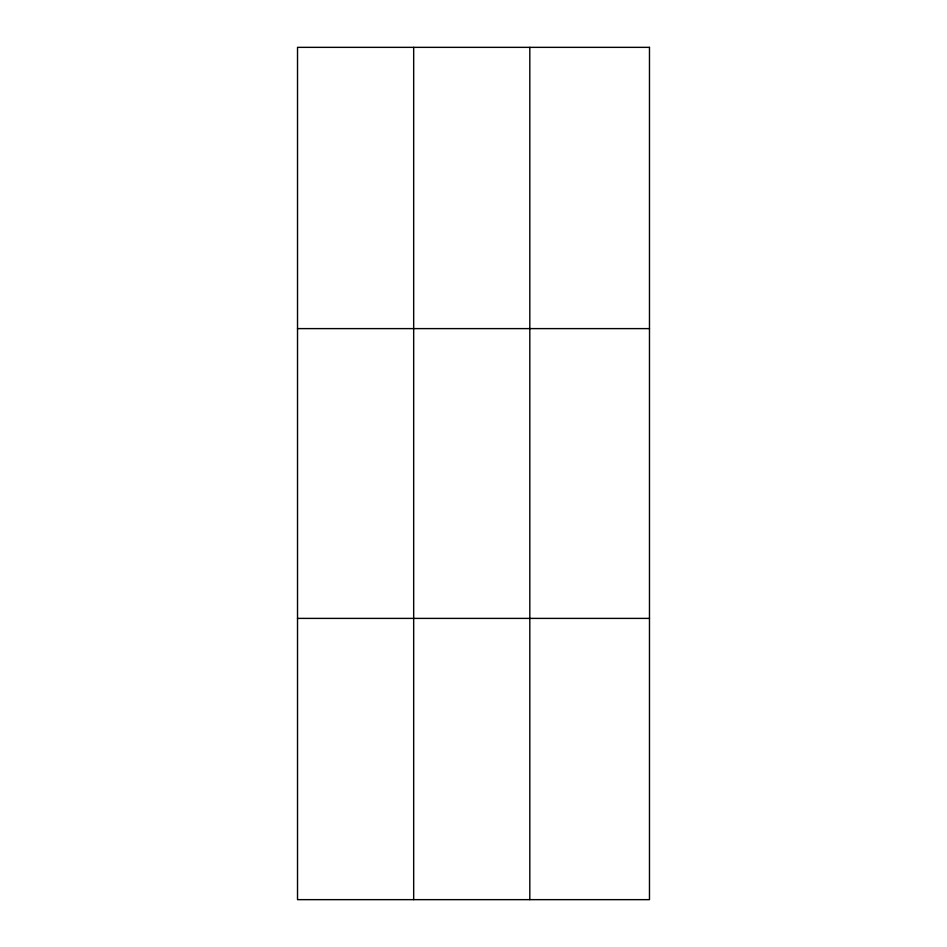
<?xml version="1.0" encoding="UTF-8"?>
<svg xmlns="http://www.w3.org/2000/svg" width="947" height="947" viewBox="0 0 947 947"><rect width="100%" height="100%" fill="white"/><g stroke="black" fill="none" stroke-linecap="round" stroke-linejoin="round"><path stroke-width="1.42" d="M413.673 899.65L413.673 47.35M529.811 899.65L529.811 47.35M297.524 328.609L649.476 328.609M297.524 618.391L649.476 618.391M649.476 47.35L649.476 899.65L297.524 899.65L297.524 47.35L649.476 47.35"/></g></svg>
